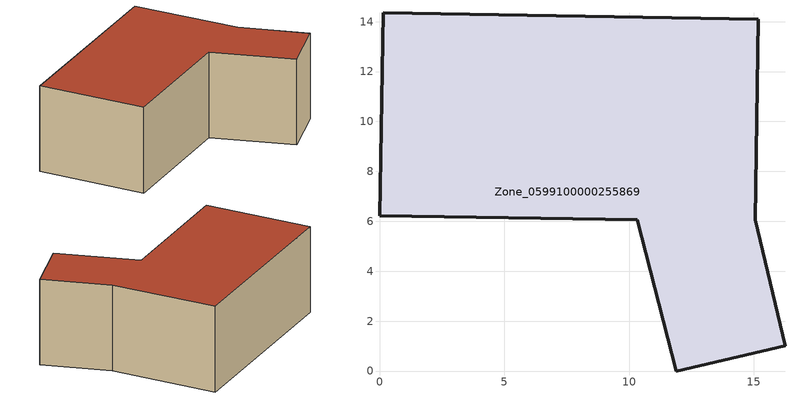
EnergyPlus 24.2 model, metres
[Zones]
Zone_0599100000255869
 floor ground (C_G): 15.17,14.09 15.05,6.07 16.25,1.02 11.9,0 10.34,6.06 0,6.23 0.16,14.35 z0
 wall outside (C_F): 15.05,6.07 15.17,14.09 0.16,14.35 0,6.23 10.34,6.06 11.9,0 16.25,1.02 15.05,6.07 z0:6.59
 roof outside (C_R): 11.9,0 16.25,1.02 15.05,6.07 15.17,14.09 0.16,14.35 0,6.23 10.34,6.06 z6.59
[BUILDING]
Pand.0599100000255869: North Axis=0; Terrain=City; Loads Convergence Tolerance Value=0.04; Temperature Convergence Tolerance Value=0.4; Solar Distribution=FullExterior; Maximum Number of Warmup Days=25; Minimum Number of Warmup Days=1
[Site:Location]
Rotterdam.The.Hague.AP_ZH_NLD Design_Conditions: Latitude=51.96; Longitude=4.45; Time Zone=1; Elevation=-4.5
[SITE:GROUNDTEMPERATURE:BUILDINGSURFACE]
18, 18, 18, 18, 18, 18, 18, 18, 18, 18, 18, 18
[MATERIAL] Thermal Absorptance=0.9; Solar Absorptance=0.7; Visible Absorptance=0.7
Name | Roughness | Thickness | Conductivity | Density | Specific Heat
G.D.1965 | MediumSmooth | 0.15 | 1 | 540 | 1210
F.D.1965 | Rough | 0.3 | 0.857143 | 1920 | 840
R.D.1965 | MediumRough | 0.2 | 0.08 | 1500 | 1000
[CONSTRUCTION]
C_G: G.D.1965
C_F: F.D.1965
C_R: R.D.1965
[ZONE]
Zone_0599100000255869: Type=1; Multiplier=1; Ceiling Height=Autocalculate; Volume=Autocalculate; Floor Area=autocalculate; Part of Total Floor Area=Yes
[ZONEINFILTRATION:DESIGNFLOWRATE]
Infil_Zone_0599100000255869: Zone or ZoneList or Space or SpaceList=Zone_0599100000255869; Schedule=AlwaysOn; Design Flow Rate Calculation Method=Flow/Area; Flow Rate per Floor Area=0.0042; Constant Term Coefficient=1; Temperature Term Coefficient=0; Velocity Term Coefficient=0; Velocity Squared Term Coefficient=0
[HVACTEMPLATE:ZONE:IDEALLOADSAIRSYSTEM]
Zone_0599100000255869: Maximum Heating Supply Air Temperature=50; Minimum Cooling Supply Air Temperature=13; Maximum Heating Supply Air Humidity Ratio=0.0156; Minimum Cooling Supply Air Humidity Ratio=0.0077; Heating Limit=NoLimit; Cooling Limit=NoLimit; Dehumidification Control Type=ConstantSensibleHeatRatio; Cooling Sensible Heat Ratio=0.7; Dehumidification Setpoint=60; Humidification Control Type=None; Humidification Setpoint=30; Outdoor Air Method=None; Outdoor Air Flow Rate per Person=0.00944; Outdoor Air Flow Rate per Zone Floor Area=0; Outdoor Air Flow Rate per Zone=0; Demand Controlled Ventilation Type=None; Outdoor Air Economizer Type=NoEconomizer; Heat Recovery Type=None; Sensible Heat Recovery Effectiveness=0.7; Latent Heat Recovery Effectiveness=0.65
[ZONECONTROL:THERMOSTAT]
ThermostatControl_Zone_0599100000255869: Zone or ZoneList=Zone_0599100000255869; Control Type Schedule=DualSetpointControlType; Control 1=Thermostat_Zone_0599100000255869; Temperature Difference Between Cutout And Setpoint=0
[THERMOSTATSETPOINT:DUALSETPOINT]
Thermostat_Zone_0599100000255869: Heating Setpoint Temperature Schedule=HeatingSetpoint_Zone_0599100000255869; Cooling Setpoint Temperature Schedule=CoolingSetpoint_Zone_0599100000255869
[SCHEDULE:COMPACT]
HeatingSetpoint_Zone_0599100000255869: Through: 12/31, For: AllDays, Until: 24:00, 21
CoolingSetpoint_Zone_0599100000255869: Through: 12/31, For: AllDays, Until: 24:00, 24
DualSetpointControlType: Through: 12/31, For: AllDays, Until: 24:00, 4
AlwaysOn: Through: 12/31, For: AllDays, Until: 24:00, 1
